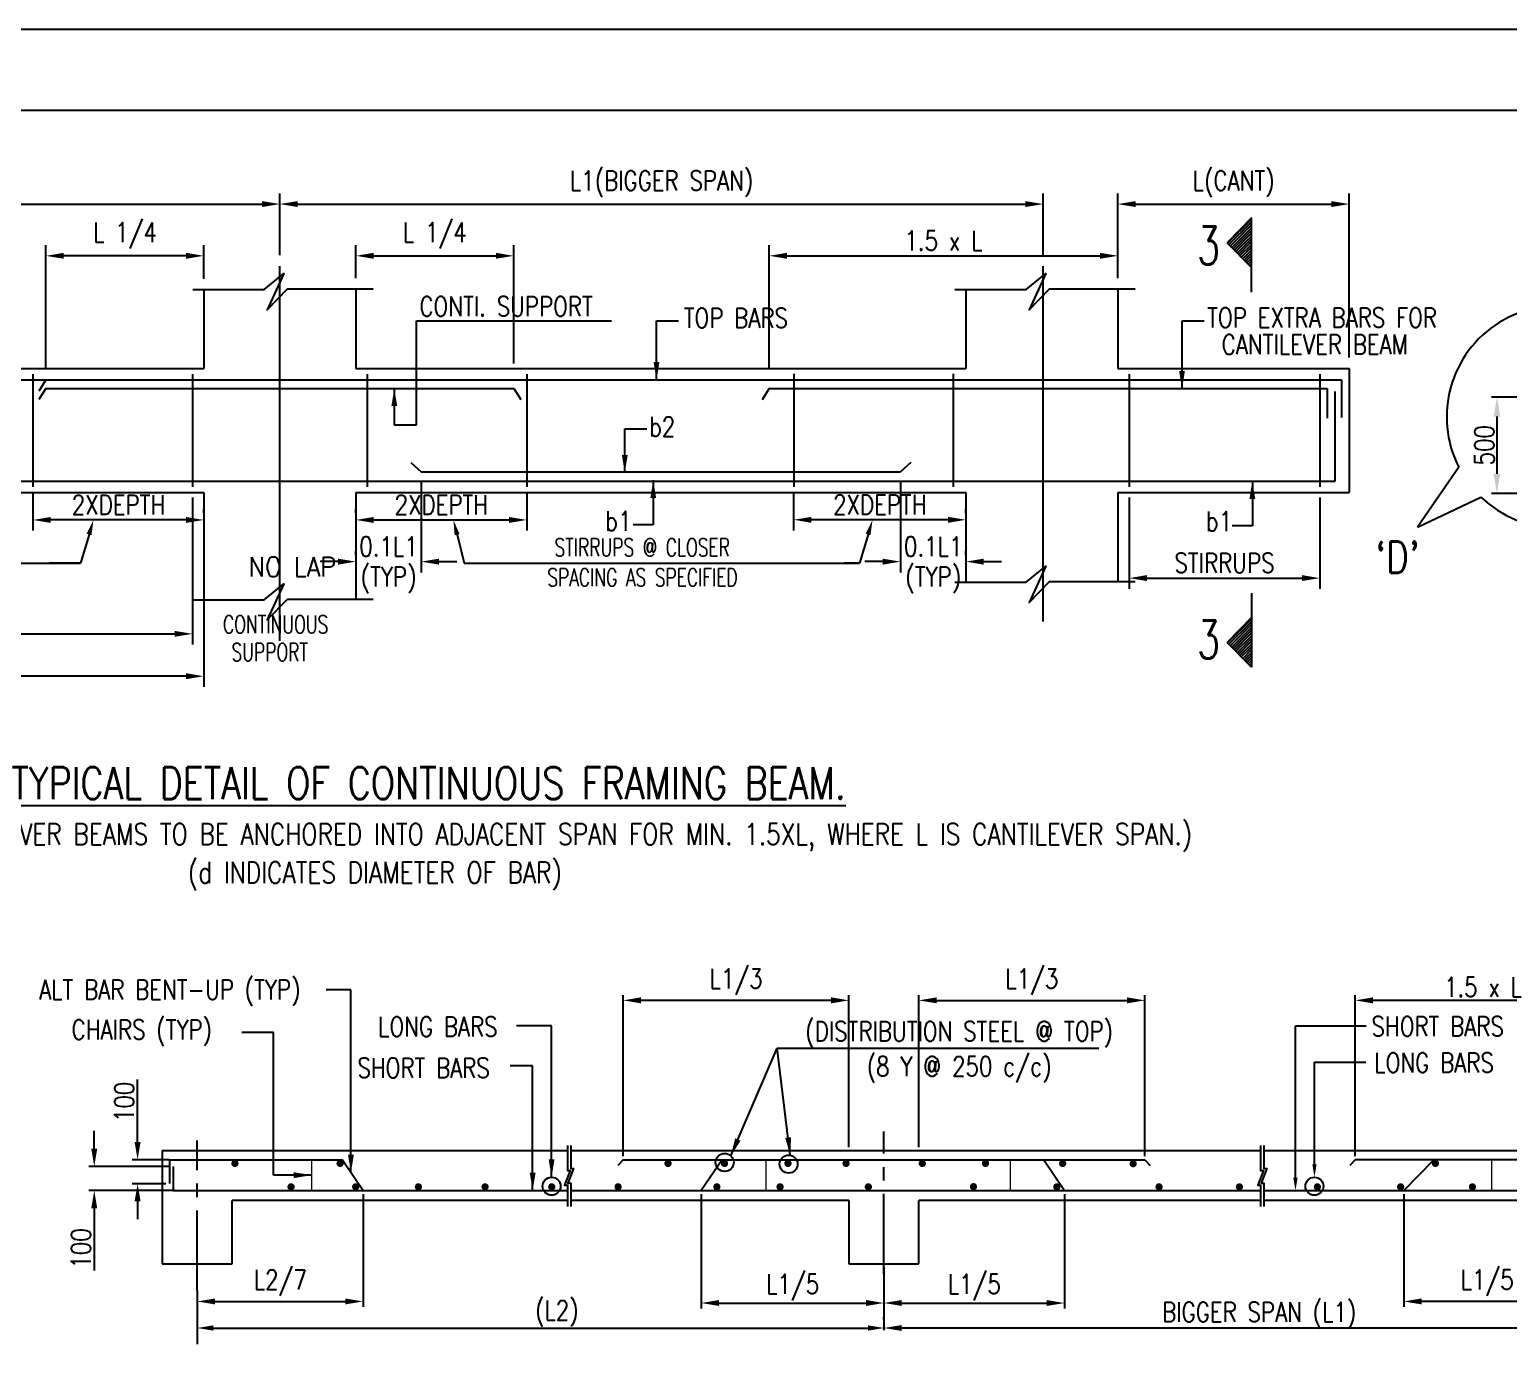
# Model space of a CAD drawing. Extents: x 345615 to 1272425, y -526289 to -156124.
# Drawn here: x 512408 to 533160, y -285082 to -266277 of the extents above; entities that cross this region are included whole.
import ezdxf
from ezdxf.enums import TextEntityAlignment as Align
from ezdxf.lldxf.tags import DXFTag

# ---------------------------------------------------------------- set-up
doc = ezdxf.new("R2010")
doc.units = 0
doc.header["$LTSCALE"] = 500
doc.header["$MEASUREMENT"] = 0
doc.header["$PDMODE"] = 35
doc.header["$PDSIZE"] = -15
doc.linetypes.add('CENTER2', pattern=[1.125, 0.75, -0.125, 0.125, -0.125])
doc.layers.get('DEFPOINTS').update_dxf_attribs({"color": 4})
for name, color, linetype in [('09', 6, 'Continuous'), ('CEN', 8, 'CENTER'), ('CENTERLINE', 8, 'CENTER2'), ('DIM', 5, 'Continuous'), ('dimention', 7, 'Continuous'), ('hat', 8, 'Continuous'), ('LINK', 2, 'Continuous'), ('NO. SECTION', 1, 'Continuous'), ('S-COLUMN', 1, 'Continuous'), ('S-CONCRET LINE', 4, 'Continuous'), ('S-REINFORCEMENT', 6, 'Continuous'), ('S-SCHEDULE', 2, 'Continuous'), ('S-TEXT-1', 4, 'Continuous'), ('S-TITLE', 6, 'Continuous'), ('s_TITILE', 9, 'Continuous'), ('TEXT1', 2, 'Continuous'), ('TXT', 4, 'Continuous')]:
    doc.layers.add(name, color=color, linetype=linetype)
doc.layers.add('LINE', color=253, linetype='Continuous', lineweight=18)
doc.styles.add('ROMANC', font='simplex.shx', dxfattribs={"width": 0.8, "height": 250})
doc.styles.add('ROMANS', font='simplex.shx', dxfattribs={"width": 0.8, "height": 275, "bigfont": 'bigfont.shx'})
doc.styles.add('ROMENT', font='simplex.shx', dxfattribs={"bigfont": 'bigfont.shx'})
tags = doc.linetypes.add('CENTER', pattern=[2, 1.25, -0.25, 0.25, -0.25]).pattern_tags.tags
tags[10:11] = [DXFTag(74, 4), DXFTag(75, 0), DXFTag(340, '0'), DXFTag(46, 1.0), DXFTag(50, 0.0), DXFTag(44, 0.0), DXFTag(45, 0.0)]
tags[8:9] = [DXFTag(74, 4), DXFTag(75, 0), DXFTag(340, '0'), DXFTag(46, 1.0), DXFTag(50, 0.0), DXFTag(44, 0.0), DXFTag(45, 0.0)]
tags[6:7] = [DXFTag(74, 4), DXFTag(75, 0), DXFTag(340, '0'), DXFTag(46, 1.0), DXFTag(50, 0.0), DXFTag(44, 0.0), DXFTag(45, 0.0)]
tags[4:5] = [DXFTag(74, 4), DXFTag(75, 0), DXFTag(340, '0'), DXFTag(46, 1.0), DXFTag(50, 0.0), DXFTag(44, 0.0), DXFTag(45, 0.0)]
doc.dimstyles.new('5', dxfattribs={"dimtxt": 250, "dimasz": 250, "dimexe": 60, "dimexo": 60, "dimgap": 150, "dimtad": 1, "dimdec": 0, "dimlfac": 0.2, "dimzin": 0, "dimdsep": 46, "dimtxsty": 'ROMANS', "dimcen": -250, "dimclrd": 5, "dimclre": 5, "dimclrt": 4, "dimadec": 0, "dimazin": 0, "dimtfac": 1, "dimtdec": 0, "dimtix": 1, "dimtofl": 0, "dimtmove": 2, "dimatfit": 3, "dimfxl": 0, "dimtolj": 1, "dimtzin": 0, "dimarcsym": 0})
doc.dimstyles.new('Copy of INT2TIMES', dxfattribs={"dimtxt": 300, "dimasz": 275, "dimexe": 75, "dimexo": 75, "dimgap": 40, "dimtad": 1, "dimdec": 0, "dimlfac": 0.5, "dimrnd": 5, "dimzin": 0, "dimdsep": 46, "dimtxsty": 'ROMANS', "dimcen": -1, "dimclrd": 5, "dimclre": 5, "dimclrt": 4, "dimadec": 0, "dimazin": 0, "dimtfac": 1, "dimtdec": 0, "dimtix": 1, "dimtofl": 0, "dimtmove": 2, "dimatfit": 3, "dimfxl": 0, "dimtolj": 1, "dimtzin": 0, "dimarcsym": 0})
doc.dimstyles.new('Copy(2) of Standard', dxfattribs={"dimtxt": 300, "dimasz": 250, "dimexe": 75, "dimexo": 50, "dimgap": 50, "dimtad": 1, "dimdec": 0, "dimrnd": 5, "dimzin": 0, "dimdsep": 46, "dimtxsty": 'ROMANS', "dimcen": 0, "dimclrd": 5, "dimclre": 5, "dimclrt": 4, "dimadec": 0, "dimazin": 0, "dimtfac": 1, "dimtdec": 0, "dimtofl": 0, "dimtmove": 0, "dimatfit": 3, "dimfxl": 0, "dimtolj": 1, "dimtzin": 0, "dimarcsym": 0})
doc.dimstyles.new('dim100', dxfattribs={"dimtxt": 250, "dimasz": 250, "dimexe": 200, "dimexo": 200, "dimgap": 100, "dimtad": 1, "dimdec": 0, "dimzin": 0, "dimdsep": 46, "dimtxsty": 'ROMANS', "dimcen": 0, "dimclrd": 5, "dimclre": 5, "dimclrt": 4, "dimadec": 0, "dimazin": 0, "dimtfac": 1, "dimtdec": 0, "dimtix": 1, "dimtofl": 0, "dimtmove": 2, "dimatfit": 3, "dimfxl": 0, "dimtolj": 1, "dimtzin": 0, "dimlwd": -1, "dimlwe": -1, "dimarcsym": 0})
doc.dimstyles.new('INT1', dxfattribs={"dimtxt": 250, "dimasz": 250, "dimexe": 150, "dimexo": 60, "dimgap": 75, "dimtad": 1, "dimdec": 0, "dimzin": 0, "dimdsep": 46, "dimtxsty": 'ROMANS', "dimcen": -250, "dimclrd": 5, "dimclre": 5, "dimclrt": 4, "dimadec": 0, "dimazin": 0, "dimtfac": 1, "dimtdec": 0, "dimtix": 1, "dimtofl": 0, "dimtmove": 2, "dimatfit": 3, "dimfxl": 0, "dimtolj": 1, "dimtzin": 0, "dimarcsym": 0})

# ---------------------------------------------------------------- blocks, each defined once
blk = doc.blocks.new('*D28')
at = {"layer": 'DEFPOINTS', "color": 0, "ltscale": 2}
for p in [(533440, -271430), (532999, -272783), (533449, -272783)]:
    blk.add_point(p, dxfattribs=at)
at = {"layer": 'DIM', "color": 5, "lineweight": -2, "ltscale": 2}
for p, q in [((533365, -271430), (532924, -271430)), ((532999, -271705), (532999, -272508)), ((533374, -272783), (532924, -272783))]:
    blk.add_line(p, q, dxfattribs=at)
at = {"layer": 'DIM', "color": 5, "ltscale": 2}
for points in [[(532953, -271705), (533045, -271705), (532999, -271430)], [(532953, -272508), (533045, -272508), (532999, -272783)]]:
    blk.add_solid(points, dxfattribs=at)
at = {"layer": 'DIM', "color": 4, "ltscale": 2, "insert": (532822, -272106), "char_height": 275, "attachment_point": 5, "rotation": 90, "style": 'ROMANS'}
blk.add_mtext('\\A1;{500}', dxfattribs=at)
blk = doc.blocks.new('*D38')
at = {"layer": 'DEFPOINTS', "color": 0}
for p in [(534107, -283926), (534107, -284487), (524397, -284517)]:
    blk.add_point(p, dxfattribs=at)
at = {"layer": 'DIM', "color": 5, "lineweight": -2}
for p, q in [((534107, -284076), (534107, -284637)), ((524397, -284367), (524397, -284337)), ((524647, -284487), (533857, -284487))]:
    blk.add_line(p, q, dxfattribs=at)
at = {"layer": 'DIM', "color": 5}
for points in [[(524647, -284446), (524647, -284529), (524397, -284487)], [(533857, -284446), (533857, -284529), (534107, -284487)]]:
    blk.add_solid(points, dxfattribs=at)
blk = doc.blocks.new('*D39')
at = {"layer": 'DEFPOINTS', "color": 0, "linetype": 'ByBlock'}
for p in [(528056, -279892), (524888, -281999), (528056, -282128)]:
    blk.add_point(p, dxfattribs=at)
at = {"layer": 'TXT', "color": 5, "linetype": 'ByBlock', "lineweight": -2}
for p, q in [((524888, -281949), (524888, -279817)), ((528056, -282078), (528056, -279817))]:
    blk.add_line(p, q, dxfattribs=at)
at = {"layer": 'TXT', "color": 5, "lineweight": -2}
blk.add_line((525138, -279892), (527806, -279892), dxfattribs=at)
at = {"layer": 'TXT', "color": 5, "linetype": 'ByBlock'}
for points in [[(525138, -279850), (525138, -279934), (524888, -279892)], [(527806, -279850), (527806, -279934), (528056, -279892)]]:
    blk.add_solid(points, dxfattribs=at)
at = {"layer": 'TXT', "color": 4, "linetype": 'ByBlock', "insert": (526472, -279633), "char_height": 275, "attachment_point": 5, "style": 'ROMANS'}
blk.add_mtext('\\A1;L1/3', dxfattribs=at)
blk = doc.blocks.new('*D40')
at = {"layer": 'DEFPOINTS', "color": 0}
for p in [(526930, -282559), (524397, -283589), (526930, -284137)]:
    blk.add_point(p, dxfattribs=at)
at = {"layer": 'DIM', "color": 5, "lineweight": -2}
for p, q in [((526930, -282609), (526930, -284212)), ((524397, -283639), (524397, -284212)), ((524647, -284137), (526680, -284137))]:
    blk.add_line(p, q, dxfattribs=at)
at = {"layer": 'DIM', "color": 5}
for points in [[(524647, -284095), (524647, -284178), (524397, -284137)], [(526680, -284095), (526680, -284178), (526930, -284137)]]:
    blk.add_solid(points, dxfattribs=at)
at = {"layer": 'DIM', "color": 4, "insert": (525664, -283917), "char_height": 275, "attachment_point": 5, "style": 'ROMANS'}
blk.add_mtext('\\A1;L1/5', dxfattribs=at)
blk = doc.blocks.new('*D41')
at = {"layer": 'DEFPOINTS', "color": 0}
for p in [(521834, -282559), (524397, -283589), (524397, -284137)]:
    blk.add_point(p, dxfattribs=at)
at = {"layer": 'DIM', "color": 5, "lineweight": -2}
for p, q in [((521834, -282609), (521834, -284212)), ((524397, -283639), (524397, -284212)), ((522084, -284137), (524147, -284137))]:
    blk.add_line(p, q, dxfattribs=at)
at = {"layer": 'DIM', "color": 5}
for points in [[(522084, -284095), (522084, -284178), (521834, -284137)], [(524147, -284095), (524147, -284178), (524397, -284137)]]:
    blk.add_solid(points, dxfattribs=at)
at = {"layer": 'DIM', "color": 4, "insert": (523116, -283917), "char_height": 275, "attachment_point": 5, "style": 'ROMANS'}
blk.add_mtext('\\A1;L1/5', dxfattribs=at)
blk = doc.blocks.new('*D42')
at = {"layer": 'DEFPOINTS', "color": 0}
for p in [(517088, -282559), (514761, -283959), (517088, -284115)]:
    blk.add_point(p, dxfattribs=at)
at = {"layer": 'DIM', "color": 5, "lineweight": -2}
for p, q in [((517088, -282609), (517088, -284190)), ((514761, -284009), (514761, -284190)), ((515011, -284115), (516838, -284115))]:
    blk.add_line(p, q, dxfattribs=at)
at = {"layer": 'DIM', "color": 5}
for points in [[(515011, -284073), (515011, -284156), (514761, -284115)], [(516838, -284073), (516838, -284156), (517088, -284115)]]:
    blk.add_solid(points, dxfattribs=at)
at = {"layer": 'DIM', "color": 4, "insert": (515925, -283855), "char_height": 275, "attachment_point": 5, "style": 'ROMANS'}
blk.add_mtext('\\A1;L2/7', dxfattribs=at)
blk = doc.blocks.new('*D43')
at = {"layer": 'DEFPOINTS', "color": 0, "linetype": 'ByBlock'}
for p in [(520737, -279892), (523906, -281999), (520737, -282128)]:
    blk.add_point(p, dxfattribs=at)
at = {"layer": 'TXT', "color": 5, "linetype": 'ByBlock', "lineweight": -2}
for p, q in [((520737, -282078), (520737, -279817)), ((523906, -281949), (523906, -279817))]:
    blk.add_line(p, q, dxfattribs=at)
at = {"layer": 'TXT', "color": 5, "lineweight": -2}
blk.add_line((523656, -279892), (520987, -279892), dxfattribs=at)
at = {"layer": 'TXT', "color": 5, "linetype": 'ByBlock'}
for points in [[(520987, -279850), (520987, -279934), (520737, -279892)], [(523656, -279850), (523656, -279934), (523906, -279892)]]:
    blk.add_solid(points, dxfattribs=at)
at = {"layer": 'TXT', "color": 4, "linetype": 'ByBlock', "insert": (522322, -279633), "char_height": 275, "attachment_point": 5, "style": 'ROMANS'}
blk.add_mtext('\\A1;L1/3', dxfattribs=at)
blk = doc.blocks.new('*D45')
at = {"layer": 'DEFPOINTS', "color": 0}
for p in [(531009, -279892), (531009, -282128), (534596, -282430)]:
    blk.add_point(p, dxfattribs=at)
at = {"layer": 'DIM', "color": 5, "lineweight": -2}
for p, q in [((531009, -282078), (531009, -279817)), ((534346, -279892), (531259, -279892)), ((534596, -282380), (534596, -279817))]:
    blk.add_line(p, q, dxfattribs=at)
at = {"layer": 'DIM', "color": 5}
for points in [[(531259, -279850), (531259, -279934), (531009, -279892)], [(534346, -279850), (534346, -279934), (534596, -279892)]]:
    blk.add_solid(points, dxfattribs=at)
at = {"layer": 'DIM', "color": 4, "insert": (532803, -279705), "char_height": 275, "attachment_point": 5, "style": 'ROMANS'}
blk.add_mtext('\\A1;1.5 x L', dxfattribs=at)
blk = doc.blocks.new('*D47')
at = {"layer": 'DEFPOINTS', "color": 0}
for p in [(513924, -282128), (514417, -282128), (514372, -282463)]:
    blk.add_point(p, dxfattribs=at)
at = {"layer": 'TXT', "color": 5, "linetype": 'ByBlock', "lineweight": -2}
for p, q in [((513924, -281878), (513924, -281004)), ((514367, -282128), (513849, -282128)), ((514322, -282463), (513849, -282463)), ((513924, -282713), (513924, -282963))]:
    blk.add_line(p, q, dxfattribs=at)
at = {"layer": 'TXT', "color": 5}
for points in [[(513882, -281878), (513966, -281878), (513924, -282128)], [(513966, -282713), (513882, -282713), (513924, -282463)]]:
    blk.add_solid(points, dxfattribs=at)
at = {"layer": 'TXT', "color": 4, "insert": (513736, -281316), "char_height": 275, "attachment_point": 5, "rotation": 90, "style": 'ROMANS'}
blk.add_mtext('\\A1;100', dxfattribs=at)
blk = doc.blocks.new('*D48')
at = {"layer": 'DEFPOINTS', "color": 0}
for p in [(514424, -282224), (513316, -282559), (514469, -282559)]:
    blk.add_point(p, dxfattribs=at)
at = {"layer": 'DIM', "color": 5, "lineweight": -2}
for p, q in [((513316, -281974), (513316, -281724)), ((514374, -282224), (513241, -282224)), ((514419, -282559), (513241, -282559)), ((513316, -282809), (513316, -283683))]:
    blk.add_line(p, q, dxfattribs=at)
at = {"layer": 'DIM', "color": 5}
for points in [[(513274, -281974), (513357, -281974), (513316, -282224)], [(513357, -282809), (513274, -282809), (513316, -282559)]]:
    blk.add_solid(points, dxfattribs=at)
at = {"layer": 'DIM', "color": 4, "insert": (513128, -283371), "char_height": 275, "attachment_point": 5, "rotation": 90, "style": 'ROMANS'}
blk.add_mtext('\\A1;100', dxfattribs=at)
blk = doc.blocks.new('*D133')
at = {"layer": 'DEFPOINTS', "color": 0}
for p in [(531691, -282559), (534032, -283959), (531691, -284115)]:
    blk.add_point(p, dxfattribs=at)
at = {"layer": 'DIM', "color": 5, "lineweight": -2}
for p, q in [((531691, -282609), (531691, -284190)), ((534032, -284009), (534032, -284190)), ((533782, -284115), (531941, -284115))]:
    blk.add_line(p, q, dxfattribs=at)
at = {"layer": 'DIM', "color": 5}
for points in [[(531941, -284073), (531941, -284156), (531691, -284115)], [(533782, -284073), (533782, -284156), (534032, -284115)]]:
    blk.add_solid(points, dxfattribs=at)
at = {"layer": 'DIM', "color": 4, "insert": (532862, -283855), "char_height": 275, "attachment_point": 5, "style": 'ROMANS'}
blk.add_mtext('\\A1;L1/5', dxfattribs=at)
blk = doc.blocks.new('*D1046')
at = {"layer": 'DEFPOINTS', "color": 0}
for p in [(526632, -268724), (515920, -269593), (526632, -269593)]:
    blk.add_point(p, dxfattribs=at)
at = {"layer": 'DIM', "color": 5, "lineweight": -2}
for p, q in [((515920, -269443), (515920, -268574)), ((516170, -268724), (526382, -268724)), ((526632, -269443), (526632, -268574))]:
    blk.add_line(p, q, dxfattribs=at)
at = {"layer": 'DIM', "color": 5}
for points in [[(516170, -268683), (516170, -268766), (515920, -268724)], [(526382, -268683), (526382, -268766), (526632, -268724)]]:
    blk.add_solid(points, dxfattribs=at)
at = {"layer": 'DIM', "color": 4, "insert": (521276, -268440), "char_height": 275, "attachment_point": 5, "style": 'ROMANS'}
blk.add_mtext('\\A1;L1(BIGGER SPAN)', dxfattribs=at)
blk = doc.blocks.new('*D1047')
at = {"layer": 'DEFPOINTS', "color": 0}
for p in [(519202, -269450), (516987, -269915), (519202, -271110)]:
    blk.add_point(p, dxfattribs=at)
at = {"layer": 'DIM', "color": 5, "lineweight": -2}
for p, q in [((516987, -269765), (516987, -269300)), ((519202, -270960), (519202, -269300)), ((517237, -269450), (518952, -269450))]:
    blk.add_line(p, q, dxfattribs=at)
at = {"layer": 'DIM', "color": 5}
for points in [[(517237, -269408), (517237, -269491), (516987, -269450)], [(518952, -269408), (518952, -269491), (519202, -269450)]]:
    blk.add_solid(points, dxfattribs=at)
at = {"layer": 'DIM', "color": 4, "insert": (518094, -269165), "char_height": 275, "attachment_point": 5, "style": 'ROMANS'}
blk.add_mtext('\\A1;L 1/4', dxfattribs=at)
blk = doc.blocks.new('*D1049')
at = {"layer": 'DEFPOINTS', "color": 0}
for p in [(512638, -269450), (514853, -269922), (512638, -271189)]:
    blk.add_point(p, dxfattribs=at)
at = {"layer": 'DIM', "color": 5, "lineweight": -2}
for p, q in [((512638, -271039), (512638, -269300)), ((514853, -269772), (514853, -269300)), ((514603, -269450), (512888, -269450))]:
    blk.add_line(p, q, dxfattribs=at)
at = {"layer": 'DIM', "color": 5}
for points in [[(512888, -269408), (512888, -269491), (512638, -269450)], [(514603, -269408), (514603, -269491), (514853, -269450)]]:
    blk.add_solid(points, dxfattribs=at)
at = {"layer": 'DIM', "color": 4, "insert": (513746, -269165), "char_height": 275, "attachment_point": 5, "style": 'ROMANS'}
blk.add_mtext('\\A1;L 1/4', dxfattribs=at)
blk = doc.blocks.new('*D1050')
at = {"layer": 'DEFPOINTS', "color": 0}
for p in [(505715, -274026), (514853, -274026), (505715, -275346)]:
    blk.add_point(p, dxfattribs=at)
at = {"layer": 'DIM', "color": 5, "lineweight": -2}
for p, q in [((505715, -274176), (505715, -275496)), ((514853, -274176), (514853, -275496)), ((514603, -275346), (505965, -275346))]:
    blk.add_line(p, q, dxfattribs=at)
at = {"layer": 'DIM', "color": 5}
for points in [[(505965, -275304), (505965, -275387), (505715, -275346)], [(514603, -275304), (514603, -275387), (514853, -275346)]]:
    blk.add_solid(points, dxfattribs=at)
at = {"layer": 'DIM', "color": 4, "insert": (510284, -275133), "char_height": 275, "attachment_point": 5, "style": 'ROMANS'}
blk.add_mtext('\\A1;CLEAR SPAN', dxfattribs=at)
blk = doc.blocks.new('*D1051')
at = {"layer": 'DEFPOINTS', "color": 0}
for p in [(505875, -272691), (514693, -272691), (514693, -274752)]:
    blk.add_point(p, dxfattribs=at)
at = {"layer": 'DIM', "color": 5, "lineweight": -2}
for p, q in [((505875, -272841), (505875, -274902)), ((514693, -272841), (514693, -274902)), ((506125, -274752), (514443, -274752))]:
    blk.add_line(p, q, dxfattribs=at)
at = {"layer": 'DIM', "color": 5}
for points in [[(506125, -274710), (506125, -274793), (505875, -274752)], [(514443, -274710), (514443, -274793), (514693, -274752)]]:
    blk.add_solid(points, dxfattribs=at)
at = {"layer": 'DIM', "color": 4, "insert": (510284, -274539), "char_height": 275, "attachment_point": 5, "style": 'ROMANS'}
blk.add_mtext('\\A1;STIRRUPS', dxfattribs=at)
blk = doc.blocks.new('*D1054')
at = {"layer": 'DEFPOINTS', "color": 0}
for p in [(512456, -272620), (512456, -273154), (514853, -273208)]:
    blk.add_point(p, dxfattribs=at)
at = {"layer": 'DIM', "color": 5, "lineweight": -2}
for p, q in [((512456, -272770), (512456, -273304)), ((514853, -273058), (514853, -273004)), ((514603, -273154), (512706, -273154))]:
    blk.add_line(p, q, dxfattribs=at)
at = {"layer": 'DIM', "color": 5}
for points in [[(512706, -273113), (512706, -273196), (512456, -273154)], [(514603, -273113), (514603, -273196), (514853, -273154)]]:
    blk.add_solid(points, dxfattribs=at)
at = {"layer": 'DIM', "color": 4, "insert": (513655, -272942), "char_height": 275, "attachment_point": 5, "style": 'ROMANS'}
blk.add_mtext('\\A1;2XDEPTH', dxfattribs=at)
blk = doc.blocks.new('*D1055')
at = {"layer": 'DEFPOINTS', "color": 0}
for p in [(515920, -268724), (504649, -269593), (515920, -269593)]:
    blk.add_point(p, dxfattribs=at)
at = {"layer": 'DIM', "color": 5, "lineweight": -2}
for p, q in [((504649, -269443), (504649, -268574)), ((504899, -268724), (515670, -268724)), ((515920, -269443), (515920, -268574))]:
    blk.add_line(p, q, dxfattribs=at)
at = {"layer": 'DIM', "color": 5}
for points in [[(504899, -268683), (504899, -268766), (504649, -268724)], [(515670, -268683), (515670, -268766), (515920, -268724)]]:
    blk.add_solid(points, dxfattribs=at)
at = {"layer": 'DIM', "color": 4, "insert": (510284, -268512), "char_height": 275, "attachment_point": 5, "style": 'ROMANS'}
blk.add_mtext('\\A1;L2', dxfattribs=at)
blk = doc.blocks.new('*D1056')
at = {"layer": 'DEFPOINTS', "color": 0}
for p in [(530927, -268724), (527679, -269915), (530927, -271028)]:
    blk.add_point(p, dxfattribs=at)
at = {"layer": 'DIM', "color": 5, "lineweight": -2}
for p, q in [((527679, -269765), (527679, -268574)), ((527929, -268724), (530677, -268724)), ((530927, -270878), (530927, -268574))]:
    blk.add_line(p, q, dxfattribs=at)
at = {"layer": 'DIM', "color": 5}
for points in [[(527929, -268683), (527929, -268766), (527679, -268724)], [(530677, -268683), (530677, -268766), (530927, -268724)]]:
    blk.add_solid(points, dxfattribs=at)
at = {"layer": 'DIM', "color": 4, "insert": (529303, -268440), "char_height": 275, "attachment_point": 5, "style": 'ROMANS'}
blk.add_mtext('\\A1;L(CANT)', dxfattribs=at)
blk = doc.blocks.new('*D1057')
at = {"layer": 'DEFPOINTS', "color": 0}
for p in [(527839, -272691), (530512, -272691), (530512, -273970)]:
    blk.add_point(p, dxfattribs=at)
at = {"layer": 'DIM', "color": 5, "lineweight": -2}
for p, q in [((527839, -272841), (527839, -274120)), ((530512, -272841), (530512, -274120)), ((528089, -273970), (530262, -273970))]:
    blk.add_line(p, q, dxfattribs=at)
at = {"layer": 'DIM', "color": 5}
for points in [[(528089, -273928), (528089, -274011), (527839, -273970)], [(530262, -273928), (530262, -274011), (530512, -273970)]]:
    blk.add_solid(points, dxfattribs=at)
at = {"layer": 'DIM', "color": 4, "insert": (529176, -273757), "char_height": 275, "attachment_point": 5, "style": 'ROMANS'}
blk.add_mtext('\\A1;STIRRUPS', dxfattribs=at)
blk = doc.blocks.new('*D1058')
at = {"layer": 'DEFPOINTS', "color": 0}
for p in [(527679, -269450), (527679, -269915), (522786, -271188)]:
    blk.add_point(p, dxfattribs=at)
at = {"layer": 'DIM', "color": 5, "lineweight": -2}
for p, q in [((522786, -271038), (522786, -269300)), ((527679, -269765), (527679, -269300)), ((523036, -269450), (527429, -269450))]:
    blk.add_line(p, q, dxfattribs=at)
at = {"layer": 'DIM', "color": 5}
for points in [[(523036, -269408), (523036, -269491), (522786, -269450)], [(527429, -269408), (527429, -269491), (527679, -269450)]]:
    blk.add_solid(points, dxfattribs=at)
at = {"layer": 'DIM', "color": 4, "insert": (525232, -269237), "char_height": 275, "attachment_point": 5, "style": 'ROMANS'}
blk.add_mtext('\\A1;1.5 x L', dxfattribs=at)
blk = doc.blocks.new('*D1059')
at = {"layer": 'DEFPOINTS', "color": 0}
for p in [(523130, -272618), (523130, -273152), (525546, -273210)]:
    blk.add_point(p, dxfattribs=at)
at = {"layer": 'DIM', "color": 5, "lineweight": -2}
for p, q in [((523130, -272768), (523130, -273302)), ((525546, -273060), (525546, -273002)), ((525296, -273152), (523380, -273152))]:
    blk.add_line(p, q, dxfattribs=at)
at = {"layer": 'DIM', "color": 5}
for points in [[(523380, -273111), (523380, -273194), (523130, -273152)], [(525296, -273111), (525296, -273194), (525546, -273152)]]:
    blk.add_solid(points, dxfattribs=at)
at = {"layer": 'DIM', "color": 4, "insert": (524338, -272940), "char_height": 275, "attachment_point": 5, "style": 'ROMANS'}
blk.add_mtext('\\A1;2XDEPTH', dxfattribs=at)
blk = doc.blocks.new('*D1060')
at = {"layer": 'DEFPOINTS', "color": 0}
for p in [(519384, -272620), (516987, -273208), (519384, -273154)]:
    blk.add_point(p, dxfattribs=at)
at = {"layer": 'DIM', "color": 5, "lineweight": -2}
for p, q in [((519384, -272770), (519384, -273304)), ((516987, -273058), (516987, -273004)), ((517237, -273154), (519134, -273154))]:
    blk.add_line(p, q, dxfattribs=at)
at = {"layer": 'DIM', "color": 5}
for points in [[(517237, -273113), (517237, -273196), (516987, -273154)], [(519134, -273113), (519134, -273196), (519384, -273154)]]:
    blk.add_solid(points, dxfattribs=at)
at = {"layer": 'DIM', "color": 4, "insert": (518186, -272942), "char_height": 275, "attachment_point": 5, "style": 'ROMANS'}
blk.add_mtext('\\A1;2XDEPTH', dxfattribs=at)
blk = doc.blocks.new('*D1061')
at = {"layer": 'DEFPOINTS', "color": 0}
for p in [(517903, -272481), (516987, -273792), (517903, -273739)]:
    blk.add_point(p, dxfattribs=at)
at = {"layer": 'DIM', "color": 5, "lineweight": -2}
for p, q in [((517903, -272631), (517903, -273889)), ((516987, -273642), (516987, -273589)), ((516737, -273739), (516487, -273739)), ((518153, -273739), (518403, -273739))]:
    blk.add_line(p, q, dxfattribs=at)
at = {"layer": 'DIM', "color": 5}
for points in [[(516737, -273697), (516737, -273781), (516987, -273739)], [(518153, -273697), (518153, -273781), (517903, -273739)]]:
    blk.add_solid(points, dxfattribs=at)
at = {"layer": 'DIM', "color": 4, "char_height": 275, "style": 'ROMANS'}
for s, insert, attachment_point in [('\\A1;0.1L1', (517445, -273664), 8), ('\\A1;(TYP)', (517445, -273814), 2)]:
    blk.add_mtext(s, dxfattribs=dict(at, insert=insert, attachment_point=attachment_point))
blk = doc.blocks.new('*D1062')
at = {"layer": 'DEFPOINTS', "color": 0}
for p in [(524630, -272481), (524630, -273739), (525546, -273792)]:
    blk.add_point(p, dxfattribs=at)
at = {"layer": 'DIM', "color": 5, "lineweight": -2}
for p, q in [((524630, -272631), (524630, -273889)), ((525546, -273642), (525546, -273589)), ((524380, -273739), (524130, -273739)), ((525796, -273739), (526046, -273739))]:
    blk.add_line(p, q, dxfattribs=at)
at = {"layer": 'DIM', "color": 5}
for points in [[(524380, -273697), (524380, -273781), (524630, -273739)], [(525796, -273697), (525796, -273781), (525546, -273739)]]:
    blk.add_solid(points, dxfattribs=at)
at = {"layer": 'DIM', "color": 4, "char_height": 275, "style": 'ROMANS'}
for s, insert, attachment_point in [('\\A1;0.1L1', (525088, -273664), 8), ('\\A1;(TYP)', (525088, -273814), 2)]:
    blk.add_mtext(s, dxfattribs=dict(at, insert=insert, attachment_point=attachment_point))
blk = doc.blocks.new('zw$155A')
at = {"layer": 's_TITILE', "color": 7}
blk.add_lwpolyline([(0, 0), (88000, 0), (88000, 58000), (0, 58000)], close=True, dxfattribs=at)
at = {"layer": 's_TITILE', "color": 1}
blk.add_lwpolyline([(1300, 800), (78500, 800), (78500, 57200), (1300, 57200)], close=True, dxfattribs=at)

msp = doc.modelspace()

# ---------------------------------------------------------------- hatches: boundary and pattern name
at = {"layer": 'NO. SECTION', "ltscale": 5}
h = msp.add_hatch(dxfattribs=at)
h.set_pattern_fill('ANSI31', color=256, scale=220.680914, angle=90, style=0)
h.set_pattern_definition([(225, (531907.289, -178497.91), (-19.505621, 19.505621), [])])
h.paths.add_polyline_path([(529211.471, -269265.771), (529553.397, -268917.783), (529553.397, -269613.758)])
h = msp.add_hatch(dxfattribs=at)
h.set_pattern_fill('ANSI31', color=256, scale=220.680914, angle=90, style=0)
h.set_pattern_definition([(225, (531907.289, -178836.18), (-19.505621, 19.505621), [])])
h.paths.add_polyline_path([(529211.471, -274871.52), (529553.397, -275219.507), (529553.397, -274523.532)])

# ---------------------------------------------------------------- linework, layer by layer
at = {"layer": 'CEN'}
for p, q in [((515920.07, -274848.814, 0), (515920.07, -269593.088, 0)), ((526632.292, -274576.446, 0), (526632.292, -269593.088, 0))]:
    msp.add_line(p, q, dxfattribs=at)
at = {"layer": 'CENTERLINE', "ltscale": 3}
for p, q in [((524397.277, -283729.514, 0), (524397.277, -281732.231, 0)), ((514761.264, -283962.439, 0), (514761.264, -281857.715, 0))]:
    msp.add_line(p, q, dxfattribs=at)
at = {"layer": 'DIM'}
for p, q in [((532463.263, -272414.898, 0), (531884.474, -273254.578, 0)), ((513243.098, -273357.23, 0), (513120.458, -273758.859, 0)), ((518407.374, -273359.926, 0), (518508.883, -273758.859, 0)), ((524174.779, -273357.23, 0), (524052.14, -273758.859, 0)), ((507477.036, -273758.859, 0), (512889.504, -273758.859, 0)), ((512908.359, -273758.859, 0), (512688.851, -273758.859, 0)), ((512889.504, -273758.859, 0), (513120.458, -273758.859, 0)), ((513120.458, -273758.859, 0), (512908.359, -273758.859, 0)), ((518508.883, -273758.859, 0), (523821.185, -273758.859, 0)), ((523821.185, -273758.859, 0), (524052.14, -273758.859, 0)), ((524052.14, -273758.859, 0), (523840.04, -273758.859, 0)), ((530171.646, -282378.834, 0), (530171.646, -280248.748, 0)), ((530438.61, -282191.467, 0), (530438.61, -280759.47, 0)), ((524397.277, -283977.091, 0), (524397.277, -284517.44, 0)), ((514987.192, -284487.355, 0), (524171.349, -284487.355, 0))]:
    msp.add_line(p, q, dxfattribs=at)
at = {"layer": 'DIM', "ltscale": 2}
msp.add_line((531884.474, -273254.578, 0), (532775.104, -272834.83, 0), dxfattribs=at)
at = {"layer": 'DIM', "color": 5}
for p, q in [((530171.646, -280248.748, 0), (531165.442, -280248.748, 0)), ((530438.61, -280759.47, 0), (531158.848, -280759.47, 0))]:
    msp.add_line(p, q, dxfattribs=at)
at = {"layer": 'DIM', "color": 8, "elevation": 0}
for points in [[(519955.397, -281926.091), (519955.397, -282279.179), (519996.068, -282279.179), (519916.376, -282484.867), (519955.397, -282484.867), (519955.397, -282782.091)], [(520001.897, -281926.042), (520001.897, -282249.679), (520042.568, -282249.679), (519962.876, -282455.367), (520001.897, -282455.367), (520001.897, -282781.858)], [(529682.397, -281926.091), (529682.397, -282279.179), (529723.068, -282279.179), (529643.376, -282484.867), (529682.397, -282484.867), (529682.397, -282782.091)], [(529728.897, -281926.042), (529728.897, -282249.679), (529769.568, -282249.679), (529689.876, -282455.367), (529728.897, -282455.367), (529728.897, -282781.858)]]:
    msp.add_lwpolyline(points, dxfattribs=at)
at = {"layer": 'DIM', "ltscale": 2}
msp.add_arc((533852.441, -271709.048, 0), 1558.217, 226.2597038, 206.9354204, dxfattribs=at)
at = {"layer": 'DIM'}
for points in [[(513209.29, -273346.906, 0), (513276.908, -273367.554, 0), (513305.042, -273154.377, 0)], [(518373.114, -273368.642, 0), (518441.631, -273351.208, 0), (518355.071, -273154.377, 0)], [(524140.972, -273346.906, 0), (524208.589, -273367.554, 0), (524236.723, -273154.377, 0)], [(524171.349, -284449.693, 0), (524171.349, -284525.002, 0), (524397.277, -284487.355, 0)]]:
    msp.add_solid(points, dxfattribs=at)
at = {"layer": 'dimention', "color": 5, "linetype": 'ByBlock'}
msp.add_line((514761.264, -283962.439, 0), (514761.264, -284713.271, 0), dxfattribs=at)
at = {"layer": 'dimention', "color": 5}
for points in [[(530468.656, -282191.467, 0), (530408.566, -282191.467, 0), (530438.61, -282371.725, 0)], [(530201.692, -282378.834, 0), (530141.602, -282378.834, 0), (530171.646, -282559.101, 0)]]:
    msp.add_solid(points, dxfattribs=at)
at = {"layer": 'dimention', "color": 5, "linetype": 'ByBlock'}
msp.add_solid([(514987.192, -284449.693, 0), (514987.192, -284525.002, 0), (514761.264, -284487.355, 0)], dxfattribs=at)
at = {"layer": 'hat', "elevation": 0}
for points in [[(514698.258, -269922.454), (515698.604, -269922.454), (515975.172, -269698.516), (515743.461, -270206.11), (516027.501, -269914.991), (517231.247, -269914.991)], [(525390.461, -269922.454), (526390.803, -269922.454), (526667.375, -269698.516), (526435.659, -270206.11), (526719.7, -269914.991), (527923.45, -269914.991)], [(525390.461, -274026.355), (526390.803, -274026.355), (526667.375, -273802.417), (526435.659, -274310.011), (526719.7, -274018.892), (527923.45, -274018.892)], [(514698.258, -274272.997), (515698.604, -274272.997), (515975.172, -274049.059), (515743.461, -274556.656), (516027.501, -274265.534), (517231.247, -274265.534)]]:
    msp.add_lwpolyline(points, dxfattribs=at)
at = {"layer": 'hat'}
for centre in [(522161.941, -282165.099, 0), (523058.853, -282188.485, 0), (519733.121, -282498.162, 0), (530438.61, -282498.162, 0)]:
    msp.add_circle(centre, 126.431, dxfattribs=at)
at = {"layer": 'LINE'}
for p, q in [((516364.376, -282127.692, 0), (516364.376, -282559.101, 0)), ((522741.399, -282127.692, 0), (522741.399, -282559.101, 0)), ((526167.116, -282127.692, 0), (526167.116, -282559.101, 0)), ((532924.376, -282127.692, 0), (532924.376, -282559.101, 0))]:
    msp.add_line(p, q, dxfattribs=at)
at = {"layer": 'LINK'}
for p, q in [((512455.761, -271107.869, 0), (512455.761, -272691.151, 0)), ((514693.404, -271107.869, 0), (514693.404, -272691.151, 0)), ((514693.404, -271107.869, 0), (514693.404, -272691.151, 0)), ((517146.736, -271107.869, 0), (517146.736, -272691.151, 0)), ((519384.382, -271107.869, 0), (519384.382, -272691.151, 0)), ((523130.334, -271105.733, 0), (523130.334, -272689.018, 0)), ((525367.981, -271105.733, 0), (525367.981, -272689.018, 0)), ((525367.981, -271105.733, 0), (525367.981, -272689.018, 0)), ((527838.938, -271107.869, 0), (527838.938, -272691.151, 0)), ((530512.214, -271107.869, 0), (530512.214, -272691.151, 0))]:
    msp.add_line(p, q, dxfattribs=at)
at = {"layer": 'NO. SECTION'}
for p, q in [((529553.397, -268917.783, 0), (529211.471, -269265.771, 0)), ((529553.397, -269958.241, 0), (529553.397, -268917.783, 0)), ((529553.397, -269613.758, 0), (529211.471, -269265.771, 0)), ((529553.397, -274179.049, 0), (529553.397, -275219.507, 0)), ((529553.397, -274523.532, 0), (529211.471, -274871.52, 0)), ((529553.397, -275219.507, 0), (529211.471, -274871.52, 0))]:
    msp.add_line(p, q, dxfattribs=at)
at = {"layer": 'S-COLUMN', "color": 10, "ltscale": 2}
for p, q in [((514853.404, -269922.454, 0), (514853.404, -271027.869, 0)), ((516986.736, -269914.991, 0), (516986.736, -271027.869, 0)), ((525545.606, -269922.454, 0), (525545.606, -271027.869, 0)), ((527678.938, -269914.991, 0), (527678.938, -271027.869, 0)), ((514853.404, -272771.151, 0), (514853.404, -274272.997, 0)), ((516986.736, -272771.151, 0), (516986.736, -274265.534, 0)), ((525545.606, -272771.151, 0), (525545.606, -274026.355, 0)), ((527678.938, -272771.151, 0), (527678.938, -274018.892, 0))]:
    msp.add_line(p, q, dxfattribs=at)
at = {"layer": 'S-CONCRET LINE', "color": 130}
for p, q in [((505715.409, -271027.869, 0), (514853.404, -271027.869, 0)), ((516986.736, -271027.869, 0), (525545.606, -271027.869, 0)), ((527678.938, -271027.869, 0), (530926.875, -271027.869, 0)), ((530926.875, -271027.869, 0), (530926.875, -272771.151, 0)), ((505715.409, -272771.151, 0), (514853.404, -272771.151, 0)), ((516986.736, -272771.151, 0), (525545.606, -272771.151, 0)), ((527678.938, -272771.151, 0), (530926.875, -272771.151, 0)), ((514270.008, -281999.392, 0), (519955.397, -281999.392, 0)), ((514270.008, -281999.392, 0), (514270.008, -283589.035, 0)), ((520001.897, -281999.392, 0), (529682.397, -281999.392, 0)), ((529728.897, -281999.392, 0), (536753.648, -281999.392, 0)), ((515252.511, -283589.035, 0), (515252.511, -282700.707, 0)), ((519955.397, -282700.707, 0), (515252.511, -282700.707, 0)), ((523905.605, -282700.707, 0), (520001.897, -282700.707, 0)), ((523905.605, -282700.707, 0), (523905.605, -283589.035, 0)), ((529682.397, -282700.707, 0), (524888.108, -282700.707, 0)), ((524888.108, -283589.035, 0), (524888.108, -282700.707, 0)), ((533613.946, -282700.707, 0), (529728.897, -282700.707, 0)), ((514270.008, -283589.035, 0), (515252.511, -283589.035, 0)), ((523905.605, -283589.035, 0), (524888.108, -283589.035, 0))]:
    msp.add_line(p, q, dxfattribs=at)
at = {"layer": 'S-REINFORCEMENT'}
for p, q in [((503742.074, -271189.29, 0), (512675.618, -271189.29, 0)), ((512638.27, -271189.29, 0), (512538.963, -271346.951, 0)), ((512638.27, -271189.29, 0), (519201.873, -271189.29, 0)), ((519201.873, -271189.29, 0), (522816.933, -271189.29, 0)), ((522816.933, -271189.29, 0), (530815.979, -271189.29, 0)), ((530815.979, -271189.29, 0), (530815.979, -271718.578, 0)), ((512638.27, -271308.347, 0), (512538.963, -271466.007, 0)), ((512638.27, -271308.347, 0), (519201.873, -271308.347, 0)), ((519201.873, -271308.347, 0), (519301.18, -271466.007, 0)), ((522785.262, -271312.92, 0), (522685.954, -271470.58, 0)), ((522785.262, -271312.92, 0), (530618.808, -271312.92, 0)), ((530618.808, -271312.92, 0), (530618.808, -271725.633, 0)), ((530727.454, -272611.151, 0), (530727.454, -271351.244, 0)), ((517758.18, -272347.703, 0), (517902.801, -272481.259, 0)), ((524774.162, -272347.703, 0), (524629.541, -272481.259, 0)), ((503839.169, -272611.151, 0), (516834.6, -272611.151, 0)), ((516832.943, -272611.151, 0), (530727.454, -272611.151, 0)), ((517902.801, -272481.259, 0), (524629.541, -272481.259, 0)), ((514371.617, -282127.692, 0), (516797.739, -282127.692, 0)), ((514371.617, -282127.692, 0), (514371.617, -282462.583, 0)), ((514423.904, -282224.205, 0), (514423.904, -282559.101, 0)), ((516797.739, -282127.692, 0), (517088.443, -282559.101, 0)), ((520737.478, -282127.692, 0), (520661.393, -282209.217, 0)), ((520737.478, -282127.692, 0), (528056.419, -282127.692, 0)), ((522125.118, -282127.692, 0), (521834.422, -282559.101, 0)), ((526639.111, -282127.692, 0), (526929.816, -282559.101, 0)), ((528056.419, -282127.692, 0), (528132.504, -282209.217, 0)), ((531008.665, -282127.692, 0), (530932.58, -282209.217, 0)), ((535448.952, -282127.692, 0), (531008.665, -282127.692, 0)), ((531690.871, -282559.101, 0), (532111.042, -282127.692, 0)), ((536618.308, -282127.692, 0), (532094.388, -282127.692, 0)), ((514423.904, -282559.101, 0), (519955.397, -282559.101, 0)), ((520001.897, -282559.101, 0), (529682.397, -282559.101, 0)), ((529728.897, -282559.101, 0), (534514.007, -282559.101, 0))]:
    msp.add_line(p, q, dxfattribs=at)
at = {"layer": 'S-REINFORCEMENT', "const_width": 50.698, "elevation": 0}
for points in [[(515264.44, -282178.507, 1), (515315.132, -282178.507, 1)], [(516740.285, -282178.601, 1), (516790.976, -282178.601, 1)], [(521341.805, -282179.229, 1), (521392.496, -282179.229, 1)], [(522133.867, -282179.402, 1), (522184.567, -282179.402, 1)], [(523025.018, -282178.902, 1), (523075.709, -282178.902, 1)], [(523840.431, -282178.902, 1), (523891.123, -282178.902, 1)], [(524961.036, -282178.902, -1), (524910.344, -282178.902, -1)], [(525847.687, -282179.402, -1), (525796.986, -282179.402, -1)], [(526930.187, -282179.402, -1), (526879.486, -282179.402, -1)], [(527868.573, -282181.902, 1), (527919.265, -282181.902, 1)], [(532160.952, -282178.336, -1), (532110.251, -282178.336, -1)], [(516051.928, -282507.22, 1), (516102.62, -282507.22, 1)], [(517009.916, -282507.22, -1), (516959.213, -282507.22, -1)], [(517889.96, -282507.22, -1), (517839.257, -282507.22, -1)], [(518825.236, -282507.22, -1), (518774.533, -282507.22, -1)], [(519760.513, -282507.22, -1), (519709.809, -282507.22, -1)], [(520641.543, -282507.22, 1), (520692.235, -282507.22, 1)], [(522027.171, -282507.22, 1), (522077.862, -282507.22, 1)], [(522914.315, -282507.22, 1), (522965.016, -282507.22, 1)], [(524153.285, -282507.22, 1), (524203.977, -282507.22, 1)], [(525628.026, -282504.734, 1), (525678.717, -282504.734, 1)], [(526797.447, -282508.221, 1), (526848.139, -282508.221, 1)], [(528231.957, -282508.221, 1), (528282.648, -282508.221, 1)], [(529359.946, -282508.221, 1), (529410.637, -282508.221, 1)], [(530454.127, -282508.115, 1), (530504.819, -282508.115, 1)], [(531622.881, -282507.661, 1), (531673.573, -282507.661, 1)], [(532629.823, -282508.136, 1), (532680.527, -282508.136, 1)]]:
    msp.add_lwpolyline(points, format="xyb", close=True, dxfattribs=at)

# ---------------------------------------------------------------- block references
at = {"xscale": 1.420454545454545, "yscale": 1.420454545454545, "zscale": 1.420454545454545}
msp.add_blockref('zw$155A', (479678.769, -348663.35), dxfattribs=at)

# ---------------------------------------------------------------- texts
at = {"layer": '09', "color": 2, "style": 'ROMANC', "width": 0.8}
msp.add_text("`D'", height=440, dxfattribs=at).set_placement((531604.918, -273676.034, 0), align=Align.MIDDLE)
at = {"layer": 'NO. SECTION', "style": 'ROMANS', "width": 0.7}
for p in [(528952.392, -269304.947, 0), (528952.392, -274832.344, 0)]:
    msp.add_text('3', height=533.333, dxfattribs=at).set_placement(p, align=Align.MIDDLE)
at = {"layer": 'S-SCHEDULE', "color": 4, "style": 'ROMANS', "width": 0.7}
for s, p in [('STIRRUPS @ CLOSER', (519775.298, -273663.58, 0)), ('SPACING AS SPECIFIED', (519674.132, -274084.743, 0)), ('CONTINUOUS  ', (515122.364, -274743.456, 0)), (' SUPPORT', (515122.364, -275132.592, 0))]:
    msp.add_text(s, height=250, dxfattribs=at).set_placement(p)
at = {"layer": 'S-TEXT-1'}
for s, style, width, p in [('CONTI. SUPPORT', 'ROMENT', 0.8, (517878.165, -270296.485, 0)), ('TOP BARS', 'ROMENT', 0.8, (521588.732, -270458.661, 0)), ('TOP EXTRA BARS FOR', 'ROMENT', 0.8, (528933.224, -270453.983, 0)), ('CANTILEVER BEAM', 'ROMENT', 0.8, (529135.8, -270830.648, 0)), ('b2', 'ROMENT', 0.8, (521101.798, -271985.367, 0)), ('b1', 'ROMENT', 0.8, (520485.669, -273307.277, 0)), ('b1', 'ROMENT', 0.8, (528914.554, -273309.703, 0)), ('NO LAP', 'ROMANS', 0.9, (515478.528, -273949.162, 0))]:
    msp.add_text(s, height=275, dxfattribs=dict(at, style=style, width=width)).set_placement(p)
at = {"layer": 'S-TEXT-1', "linetype": 'ByBlock', "style": 'ROMANS', "width": 0.8}
for s, p in [('ALT BAR BENT-UP (TYP)', (514374.636, -279759.812, 0)), ('(DISTRIBUTION STEEL @ TOP)', (525451.901, -280344.813, 0)), ('(8 Y @ 250 c/c)', (525451.901, -280836.539, 0)), (' (L2)', (519731.626, -284258.762, 0)), ('BIGGER SPAN (L1)', (529663.126, -284282.975, 0))]:
    msp.add_text(s, height=275, dxfattribs=at).set_placement(p, align=Align.MIDDLE)
for s, p in [('CHAIRS (TYP)', (512997.607, -280302.686, 0)), ('LONG BARS', (517296.581, -280261.531, 0)), ('SHORT BARS', (531238.169, -280256.352, 0)), ('SHORT BARS', (517008.033, -280838.809, 0)), ('LONG BARS', (531276.878, -280766.025, 0))]:
    msp.add_text(s, height=275, dxfattribs=at).set_placement(p, align=Align.MIDDLE_LEFT)
at = {"layer": 'S-TITLE', "style": 'ROMANS', "width": 0.8}
msp.add_text('%%UTYPICAL DETAIL OF CONTINUOUS FRAMING BEAM.', height=450, dxfattribs=at).set_placement((518006.463, -276844.992, 0), align=Align.MIDDLE_CENTER)
at = {"layer": 'TEXT1', "linetype": 'ByBlock', "style": 'ROMANS', "width": 0.8}
msp.add_text('(NOTE- TOP BARS OF CANTILEVER BEAMS TO BE ANCHORED INTO ADJACENT SPAN FOR MIN. 1.5XL, WHERE L IS CANTILEVER SPAN.)', height=300, dxfattribs=at).set_placement((518006.463, -277559.352, 0), align=Align.MIDDLE_CENTER)
msp.add_text('(d INDICATES DIAMETER OF BAR)', height=300, dxfattribs=at).set_placement((517252.442, -278119.986, 0), align=Align.MIDDLE)

# ---------------------------------------------------------------- dimensions: what is measured, and where the dimension line sits
at = {"layer": 'DIM'}
for base, p1, p2, text, dimstyle, override, picture, middle in [((526632.292, -268724.201, 0), (515920.07, -269593.088, 0), (526632.292, -269593.088, 0), 'L1(BIGGER SPAN)', 'INT1', {"dimexo": 150, "dimlfac": 0.25}, '*D1046', (521276.181, -268439.677, 0)), ((530926.875, -268724.201, 0), (527678.938, -269914.991, 0), (530926.875, -271027.869, 0), 'L(CANT)', 'INT1', {"dimexo": 150, "dimlfac": 0.25}, '*D1056', (529302.907, -268439.677, 0)), ((515920.07, -268724.201, 0), (504648.743, -269593.088, 0), (515920.07, -269593.088, 0), 'L2', 'INT1', {"dimexo": 150, "dimlfac": 0.25}, '*D1055', (510284.407, -268511.701, 0)), ((527678.938, -269449.787, 0), (522785.993, -271187.869, 0), (527678.938, -269914.991, 0), '1.5 x L', 'INT1', {"dimexo": 150, "dimlfac": 0.25}, '*D1058', (525232.465, -269237.287, 0)), ((512638.27, -269449.787, 0), (514853.404, -269922.454, 0), (512638.27, -271189.29, 0), 'L 1/4', 'INT1', {"dimexo": 150, "dimlfac": 0.25}, '*D1049', (513745.837, -269165.264, 0)), ((519201.873, -269449.787, 0), (516986.736, -269914.991, 0), (519201.873, -271109.646, 0), 'L 1/4', 'INT1', {"dimexo": 150, "dimlfac": 0.25}, '*D1047', (518094.304, -269165.264, 0)), ((512455.761, -273154.377, 0), (514853.404, -273207.93, 0), (512455.761, -272620.452, 0), '2XDEPTH', 'INT1', {"dimexo": 150, "dimlfac": 0.25}, '*D1054', (513654.582, -272941.877, 0)), ((517902.801, -273738.877, 0), (516986.736, -273792.43, 0), (517902.801, -272481.259, 0), '0.1L1\\X(TYP)', 'INT1', {"dimexo": 150, "dimlfac": 0.25}, '*D1061', (517444.768, -273738.877, 0)), ((519384.382, -273154.377, 0), (516986.736, -273207.93, 0), (519384.382, -272620.452, 0), '2XDEPTH', 'INT1', {"dimexo": 150, "dimlfac": 0.25}, '*D1060', (518185.559, -272941.877, 0)), ((523130.334, -273152.241, 0), (525545.606, -273210.114, 0), (523130.334, -272618.319, 0), '2XDEPTH', 'INT1', {"dimexo": 150, "dimlfac": 0.25}, '*D1059', (524337.97, -272939.741, 0)), ((514693.404, -274751.508, 0), (505875.409, -272691.151, 0), (514693.404, -272691.151, 0), 'STIRRUPS', 'INT1', {"dimexo": 150, "dimlfac": 0.25}, '*D1051', (510284.407, -274539.008, 0)), ((530512.214, -273969.69, 0), (527838.938, -272691.151, 0), (530512.214, -272691.151, 0), 'STIRRUPS', 'INT1', {"dimexo": 150, "dimlfac": 0.25}, '*D1057', (529175.576, -273757.19, 0)), ((505715.409, -275345.614, 0), (514853.404, -274026.355, 0), (505715.409, -274026.355, 0), 'CLEAR SPAN', 'INT1', {"dimexo": 150, "dimlfac": 0.25}, '*D1050', (510284.407, -275133.114, 0)), ((531008.665, -279892.066, 0), (534596.449, -282430.091, 0), (531008.665, -282127.692, 0), '1.5 x L', 'Copy(2) of Standard', {"dimfxl": 60}, '*D45', (532802.557, -279704.566, 0)), ((517088.443, -284114.798, 0), (514761.264, -283958.721, 0), (517088.443, -282559.101, 0), 'L2/7', 'Copy(2) of Standard', {"dimfxl": 60}, '*D42', (515924.854, -283855.275, 0)), ((524397.277, -284136.74, 0), (521834.422, -282559.101, 0), (524397.277, -283589.035, 0), 'L1/5', 'Copy(2) of Standard', {"dimgap": 10, "dimfxl": 60}, '*D41', (523115.849, -283917.216, 0)), ((526929.816, -284136.74, 0), (524397.277, -283589.035, 0), (526929.816, -282559.101, 0), 'L1/5', 'Copy(2) of Standard', {"dimgap": 10, "dimfxl": 60}, '*D40', (525663.546, -283917.216, 0)), ((534106.955, -284487.355, 0), (524397.277, -284517.44, 0), (534106.955, -283926.014, 0), ' ', 'INT1', {"dimexo": 150, "dimlfac": 0.25}, '*D38', (529252.116, -284487.355, 0))]:
    dim = msp.add_linear_dim(base=base, p1=p1, p2=p2, text=text, dimstyle=dimstyle, override=override, dxfattribs=at)
    dim.commit()
    dim.dimension.update_dxf_attribs({"geometry": picture, "text_midpoint": middle})
at = {"layer": 'DIM', "ltscale": 2}
dim = msp.add_linear_dim(base=(532999.284, -272782.67, 0), p1=(533439.941, -271430.152, 0), p2=(533448.776, -272782.67, 0), angle=90, text='{500}', dimstyle='Copy of INT2TIMES', dxfattribs=at)
dim.commit()
dim.dimension.update_dxf_attribs({"geometry": '*D28', "text_midpoint": (532821.784, -272106.411, 0)})
at = {"layer": 'DIM'}
for base, p1, p2, angle, text, dimstyle, override, picture, middle in [((524629.541, -273738.877, 0), (525545.606, -273792.43, 0), (524629.541, -272481.259, 0), 180, '0.1L1\\X(TYP)', 'INT1', {"dimexo": 150, "dimlfac": 0.25}, '*D1062', (525087.574, -273738.877, 0)), ((513315.509, -282559.096, 0), (514423.904, -282224.205, 0), (514468.969, -282559.096, 0), 90, '100', 'Copy(2) of Standard', {"dimtxsty": 'ROMANS'}, '*D48', (513128.009, -283371.001, 0)), ((531690.871, -284114.798, 0), (534032.449, -283958.721, 0), (531690.871, -282559.101, 0), 180, 'L1/5', 'Copy(2) of Standard', {"dimfxl": 60}, '*D133', (532861.66, -283855.275, 0))]:
    dim = msp.add_linear_dim(base=base, p1=p1, p2=p2, angle=angle, text=text, dimstyle=dimstyle, override=override, dxfattribs=at)
    dim.commit()
    dim.dimension.update_dxf_attribs({"geometry": picture, "text_midpoint": middle})
at = {"layer": 'TXT', "linetype": 'ByBlock'}
for base, p1, p2, picture, middle in [((520737.478, -279892.066, 0), (523905.605, -281999.392, 0), (520737.478, -282127.692, 0), '*D43', (522321.542, -279632.542, 0)), ((528056.419, -279892.066, 0), (524888.108, -281999.392, 0), (528056.419, -282127.692, 0), '*D39', (526472.264, -279632.542, 0))]:
    dim = msp.add_linear_dim(base=base, p1=p1, p2=p2, text='L1/3', dimstyle='Copy(2) of Standard', override={"dimfxl": 60}, dxfattribs=at)
    dim.commit()
    dim.dimension.update_dxf_attribs({"geometry": picture, "text_midpoint": middle})
dim = msp.add_linear_dim(base=(513923.849, -282127.692, 0), p1=(514371.617, -282462.583, 0), p2=(514416.681, -282127.692, 0), angle=90, text='100', dimstyle='Copy(2) of Standard', override={"dimtxsty": 'ROMANS'}, dxfattribs=at)
dim.commit()
dim.dimension.update_dxf_attribs({"geometry": '*D47', "text_midpoint": (513736.349, -281315.787, 0)})

# ---------------------------------------------------------------- leaders
at = {"layer": 'DIM'}
for points, dimstyle, override in [([(517526.409, -271308.347, 0), (517526.409, -271820.514, 0), (517838.119, -271820.514, 0), (517838.119, -270361.52, 0), (520572.909, -270361.52, 0)], 'INT1', {"dimexo": 150, "dimlfac": 0.25}), ([(521205.841, -271189.29, 0), (521205.841, -270361.52, 0), (521516.051, -270361.52, 0)], 'INT1', {"dimexo": 150, "dimlfac": 0.25}), ([(528579.626, -271312.92, 0), (528579.626, -270361.52, 0), (528889.836, -270361.52, 0)], 'INT1', {"dimexo": 150, "dimlfac": 0.25}), ([(520760.55, -272492.343, 0), (520760.55, -271876.405, 0), (521070.76, -271876.405, 0)], 'INT1', {"dimexo": 150, "dimlfac": 0.25}), ([(521159.631, -272598.62, 0), (521159.631, -273222.277, 0), (520875.752, -273222.277, 0)], 'INT1', {"dimexo": 150, "dimlfac": 0.25}), ([(529566.808, -272611.151, 0), (529566.808, -273234.808, 0), (529282.929, -273234.808, 0)], 'INT1', {"dimexo": 150, "dimlfac": 0.25}), ([(516917.937, -282306.068, 0), (516917.937, -279744.358, 0), (516571.729, -279744.358, 0)], 'Copy(2) of Standard', {"dimgap": 10, "dimtad": 0, "dimfxl": 60})]:
    msp.add_leader(points, dimstyle=dimstyle, override=override, dxfattribs=at)
at = {"layer": 'DIM', "color": 5}
for points in [[(522248.577, -282073.018, 0), (522898.5, -280564.666, 0), (527412.99, -280564.666, 0)], [(523083.262, -282064.433, 0), (522898.5, -280564.666, 0)]]:
    msp.add_leader(points, dimstyle='5', dxfattribs=at)
at = {"layer": 'S-CONCRET LINE'}
for points in [[(516364.376, -282343.397, 0), (515830.094, -282343.397, 0), (515830.094, -280340.856, 0), (515385.361, -280340.856, 0)], [(519733.121, -282371.731, 0), (519733.121, -280249.138, 0), (519240.077, -280249.138, 0)], [(519467.562, -282559.101, 0), (519467.562, -280808.723, 0), (519150.999, -280808.723, 0)]]:
    msp.add_leader(points, dimstyle='dim100', override={"dimgap": 100, "dimtad": 0, "dimarcsym": 1}, dxfattribs=at)

doc.saveas('drawing.dxf')
